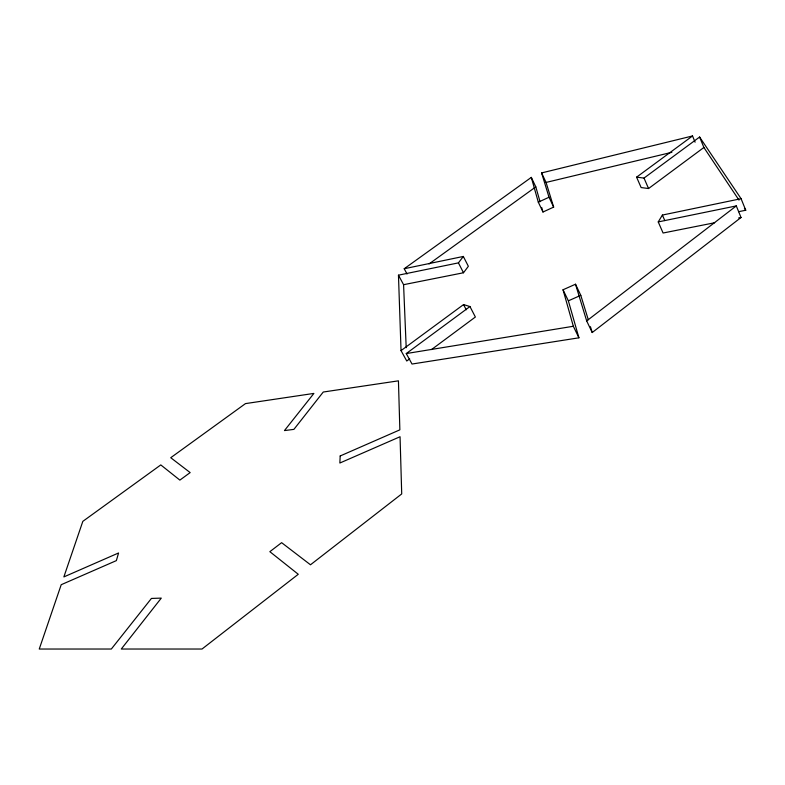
<?xml version="1.0" encoding="UTF-8"?>
<svg xmlns="http://www.w3.org/2000/svg" width="785" height="785" viewBox="0 0 785 785"><rect width="100%" height="100%" fill="white"/><g stroke="black" fill="none" stroke-linecap="round" stroke-linejoin="round"><path stroke-width="1.18" d="M714.644 222.754L663.089 233.017L658.232 221.919L662.393 215.061L741.079 198.693L745.75 210.243L738.606 211.685M463.327 256.45L458.43 262.877L398.466 275.172L403.578 284.69L463.503 272.758L468.36 266.292L463.327 256.45L404.216 268.735L407.032 274.014M431.514 349.57L475.376 317.022L469.96 306.552L406.267 353.564L412.017 364.034L578.918 337.815L573.335 326.266L563.031 289.773L575.503 284.219L586.68 320.928L592.224 332.526L741.03 217.504L736.301 205.915L658.232 221.919M586.68 320.928L736.301 205.915M648.557 188.537L703.89 147.482L699.602 137.032L644.004 178.077L636.586 177.165L641.129 187.556L648.557 188.537L644.004 178.077M409.672 358.863L406.758 361.022L401.037 350.62L398.466 275.172M401.037 350.62L463.552 304.58L469.96 306.552M636.586 177.165L692.527 135.962L695.098 142.193M429.052 263.956L535.802 186.869L531.308 177.39L404.216 268.735M541.601 172.926L546.066 182.434L553.651 207.112L542.985 212.009L538.304 202.177L549.009 197.241L541.601 172.926L692.527 135.962M578.918 337.815L568.36 300.832L580.782 295.327L575.503 284.219M546.066 182.434L671.881 152.31M738.626 217.975L741.03 217.504M406.267 353.564L573.335 326.266M699.602 137.032L741.079 198.693M703.89 147.482L738.999 200.126M744.396 208.221L745.75 210.243M463.552 304.58L466.261 309.781M458.43 262.877L463.503 272.758M563.031 289.773L568.36 300.832M549.009 197.241L553.651 207.112M662.393 215.061L664.797 220.585M580.782 295.327L588.289 319.73M590.438 326.707L592.224 332.526M535.802 186.869L540.041 201.725M541.679 207.446L542.985 212.009M531.308 177.39L538.304 202.177M403.578 284.69L406.198 347.696M340.19 455.967L339.856 463.022L400.056 436.735L401.714 493.932L310.487 564.788L281.619 542.67L269.854 551.678L298.271 574.277L202.02 649.028L121.273 649.028L161.288 598.111L151.426 598.435L111.333 649.028L39.25 649.038L61.21 584.707L116.366 560.618L118.574 552.974L63.86 576.926L82.827 521.358L160.788 464.916L179.873 480.106L190.156 472.59L170.737 457.714L245.479 403.608L313.902 393.413L284.445 430.592L293.904 429.366L323.253 392.029L398.437 380.833L399.859 429.846L340.19 455.967"/></g></svg>
